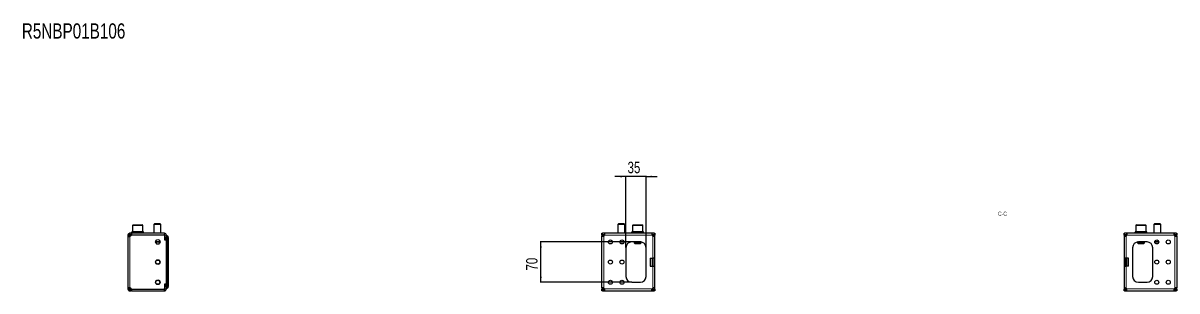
# Model space of a CAD drawing. Header units: millimetres. Extents: x -438 to 3468, y -670 to 660.
# Drawn here: x 1462 to 3468, y 195 to 660 of the extents above; entities that cross this region are included whole.
import ezdxf

# ---------------------------------------------------------------- set-up
doc = ezdxf.new("R2010")
doc.units = ezdxf.units.MM
doc.layers.add('FORMAT', color=7, linetype='Continuous')
doc.styles.add('SLDTEXTSTYLE0', font='TXT', dxfattribs={"width": 0.75})
doc.dimstyles.new('SLDDIMSTYLE0', dxfattribs={"dimtxt": 20, "dimasz": 10, "dimexe": 0, "dimexo": 0.0625, "dimgap": 5, "dimtad": 2, "dimdec": 1, "dimrnd": 1e-09, "dimzin": 12, "dimdsep": 46, "dimtxsty": 'SLDTEXTSTYLE0', "dimsah": 1, "dimcen": 0.09, "dimadec": 0, "dimazin": 3, "dimtfac": 1, "dimtofl": 0, "dimtmove": 0, "dimatfit": 3, "dimfxl": 0, "dimfrac": 2, "dimtolj": 1, "dimtzin": 12, "dimarcsym": 0})
doc.dimstyles.new('SLDDIMSTYLE1', dxfattribs={"dimtxt": 20, "dimasz": 10, "dimexe": 0, "dimexo": 0.0625, "dimgap": 5, "dimtad": 2, "dimdec": 1, "dimrnd": 1e-09, "dimzin": 12, "dimdsep": 46, "dimtxsty": 'SLDTEXTSTYLE0', "dimsah": 1, "dimcen": 0.09, "dimadec": 0, "dimazin": 3, "dimtfac": 1, "dimtmove": 0, "dimatfit": 0, "dimfxl": 0, "dimfrac": 2, "dimtolj": 1, "dimtzin": 12, "dimarcsym": 0})

# ---------------------------------------------------------------- blocks, each defined once
blk = doc.blocks.new('_D_9')
at = {"layer": 'FORMAT'}
for p, q in [((2509.9, 393.4), (2490.7, 393.4)), ((2509.9, 270), (2509.9, 394.4)), ((2544.9, 393.4), (2509.9, 393.4)), ((2544.9, 270), (2544.9, 394.4)), ((2544.9, 393.4), (2564.2, 393.4))]:
    blk.add_line(p, q, dxfattribs=at)
for points in [[(2509.9, 393.4), (2499.9, 395), (2499.9, 391.9)], [(2544.9, 393.4), (2554.9, 391.9), (2554.9, 395)]]:
    blk.add_solid(points, dxfattribs=at)
at = {"layer": 'FORMAT', "insert": (2512.7, 419.2), "char_height": 20, "attachment_point": 1, "style": 'SLDTEXTSTYLE0'}
blk.add_mtext('35', dxfattribs=at)
blk = doc.blocks.new('_D_10')
at = {"layer": 'FORMAT'}
for p, q in [((2519.9, 279.9), (2360.9, 279.9)), ((2361.9, 209.9), (2361.9, 279.9)), ((2519.9, 209.9), (2360.9, 209.9))]:
    blk.add_line(p, q, dxfattribs=at)
for points in [[(2361.9, 279.9), (2360.4, 269.9), (2363.5, 269.9)], [(2361.9, 209.9), (2363.5, 219.9), (2360.4, 219.9)]]:
    blk.add_solid(points, dxfattribs=at)
at = {"layer": 'FORMAT', "insert": (2336.2, 230.2), "char_height": 20, "attachment_point": 1, "rotation": 90, "style": 'SLDTEXTSTYLE0'}
blk.add_mtext('70', dxfattribs=at)

msp = doc.modelspace()

# ---------------------------------------------------------------- linework, layer by layer
at = {"color": 7, "linetype": 'Continuous', "lineweight": 25}
for p, q in [((1651.91, 308.45), (1651.91, 297.45)), ((1652.91, 309.45), (1668.91, 309.45)), ((1669.91, 297.45), (1669.91, 308.45)), ((1689.99, 311.45), (1688.91, 310.37)), ((1688.91, 310.37), (1688.91, 294.95)), ((1700.91, 310.37), (1688.91, 310.37)), ((1699.84, 311.45), (1689.99, 311.45)), ((1700.91, 310.37), (1699.84, 311.45)), ((1700.91, 294.95), (1700.91, 310.37)), ((2497.02, 311.45), (2495.95, 310.37)), ((2495.95, 310.37), (2495.95, 294.95)), ((2507.95, 310.37), (2495.95, 310.37)), ((2506.87, 311.45), (2497.02, 311.45)), ((2507.95, 310.37), (2506.87, 311.45)), ((2507.95, 294.95), (2507.95, 310.37)), ((2521.45, 308.45), (2521.45, 297.45)), ((2522.45, 309.45), (2530.84, 309.45)), ((2530.84, 309.45), (2538.45, 309.45)), ((2539.45, 297.45), (2539.45, 308.45)), ((3396.45, 308.45), (3396.45, 297.45)), ((3397.45, 309.45), (3405.79, 309.45)), ((3405.79, 309.45), (3413.45, 309.45)), ((3414.45, 297.45), (3414.45, 308.45)), ((3429.02, 311.45), (3427.95, 310.37)), ((3427.95, 310.37), (3427.95, 294.95)), ((3439.95, 310.37), (3427.95, 310.37)), ((3438.87, 311.45), (3429.02, 311.45)), ((3439.95, 310.37), (3438.87, 311.45)), ((3439.95, 294.95), (3439.95, 310.37)), ((1643.91, 291.45), (1643.91, 290.23)), ((1646.41, 291.45), (1643.91, 291.45)), ((1646.41, 290.23), (1643.91, 290.23)), ((1643.91, 290.23), (1643.91, 199.67)), ((1646.41, 291.45), (1646.41, 290.23)), ((1647.41, 292.45), (1647.41, 294.95)), ((1649.82, 294.95), (1647.41, 294.95)), ((1649.82, 292.45), (1647.41, 292.45)), ((1649.82, 294.95), (1649.82, 292.45)), ((1649.82, 294.95), (1650.82, 294.95)), ((1650.82, 292.45), (1649.82, 292.45)), ((1650.66, 297.45), (1650.66, 296.45)), ((1650.66, 297.45), (1650.67, 297.45)), ((1650.66, 296.45), (1650.67, 296.45)), ((1650.67, 297.45), (1650.67, 297.2)), ((1651.46, 297.45), (1650.67, 297.45)), ((1650.67, 296.45), (1650.67, 296.7)), ((1651.46, 296.45), (1650.67, 296.45)), ((1707.41, 294.95), (1650.82, 294.95)), ((1650.82, 292.45), (1707.41, 292.45)), ((1650.84, 292.35), (1705.81, 292.35)), ((1651.46, 297.45), (1651.56, 297.45)), ((1651.46, 296.45), (1651.56, 296.45)), ((1651.56, 297.45), (1651.56, 297.2)), ((1653.7, 297.45), (1651.56, 297.45)), ((1651.56, 296.45), (1651.56, 296.7)), ((1653.7, 296.45), (1651.56, 296.45)), ((1653.7, 297.45), (1653.88, 297.45)), ((1653.7, 296.45), (1653.88, 296.45)), ((1653.88, 297.45), (1653.88, 297.2)), ((1657.04, 297.45), (1653.88, 297.45)), ((1653.88, 296.45), (1653.88, 296.7)), ((1657.04, 296.45), (1653.88, 296.45)), ((1654.91, 296.45), (1654.91, 294.95)), ((1657.04, 297.45), (1657.27, 297.45)), ((1657.04, 296.45), (1657.27, 296.45)), ((1657.27, 297.45), (1657.27, 297.2)), ((1660.97, 297.45), (1657.27, 297.45)), ((1657.27, 296.45), (1657.27, 296.7)), ((1660.97, 296.45), (1657.27, 296.45)), ((1660.97, 297.45), (1661.05, 297.45)), ((1660.97, 296.45), (1661.14, 296.45)), ((1661.14, 296.45), (1661.22, 296.45)), ((1661.18, 297.45), (1661.22, 297.45)), ((1661.22, 297.45), (1661.22, 297.2)), ((1664.89, 297.45), (1661.22, 297.45)), ((1661.22, 296.45), (1661.22, 296.7)), ((1664.89, 296.45), (1661.22, 296.45)), ((1664.89, 297.45), (1665.11, 297.45)), ((1664.89, 296.45), (1665.11, 296.45)), ((1665.11, 297.45), (1665.11, 297.2)), ((1668.2, 297.45), (1665.11, 297.45)), ((1665.11, 296.45), (1665.11, 296.7)), ((1668.2, 296.45), (1665.11, 296.45)), ((1666.91, 294.95), (1666.91, 296.45)), ((1668.2, 297.45), (1668.37, 297.45)), ((1668.2, 296.45), (1668.37, 296.45)), ((1668.37, 297.45), (1668.37, 297.2)), ((1670.4, 297.45), (1668.37, 297.45)), ((1668.37, 296.45), (1668.37, 296.7)), ((1670.4, 296.45), (1668.37, 296.45)), ((1670.4, 297.45), (1670.5, 297.45)), ((1670.4, 296.45), (1670.5, 296.45)), ((1670.5, 297.45), (1670.5, 297.2)), ((1671.16, 297.45), (1670.5, 297.45)), ((1670.5, 296.45), (1670.5, 296.7)), ((1671.16, 296.45), (1670.5, 296.45)), ((1671.16, 296.45), (1671.16, 297.45)), ((1684.66, 292.45), (1684.66, 292.35)), ((1684.96, 292.45), (1684.96, 292.35)), ((1686.64, 292.45), (1686.64, 292.35)), ((1689.59, 292.45), (1689.59, 292.35)), ((1693.35, 292.45), (1693.35, 292.35)), ((1697.34, 292.45), (1697.34, 292.35)), ((1700.97, 292.45), (1700.97, 292.35)), ((1703.67, 292.45), (1703.67, 292.35)), ((1705.04, 292.45), (1705.04, 292.35)), ((1705.16, 292.35), (1705.16, 292.45)), ((1708.31, 282.85), (1708.31, 289.85)), ((1708.31, 284.43), (1708.41, 284.21)), ((1710.91, 282.85), (1708.31, 282.85)), ((1708.41, 291.45), (1708.41, 283.5)), ((1710.91, 283.5), (1708.41, 283.5)), ((1710.91, 291.45), (1710.91, 283.5)), ((1710.91, 291.2), (1711.11, 291.2)), ((1710.91, 201.47), (1710.91, 288.92)), ((1710.91, 282.85), (1710.91, 207.05)), ((1711.11, 291.2), (1712.8, 290.74)), ((1711.11, 202.1), (1711.11, 288.3)), ((1713.91, 287.85), (1713.91, 289.3)), ((1713.91, 287.85), (1713.91, 213.4)), ((2467.95, 292.45), (2467.95, 294.95)), ((2467.95, 294.95), (2469.06, 294.95)), ((2469.06, 292.45), (2467.95, 292.45)), ((2467.95, 292.45), (2467.95, 292.35)), ((2467.95, 292.35), (2470.45, 292.35)), ((2467.95, 291.74), (2467.95, 292.35)), ((2467.95, 291.74), (2467.95, 289.67)), ((2467.95, 200.22), (2467.95, 289.67)), ((2467.95, 289.67), (2469.04, 289.67)), ((2472.78, 294.95), (2469.06, 294.95)), ((2472.78, 292.45), (2469.06, 292.45)), ((2470.45, 292.35), (2470.45, 291.74)), ((2470.45, 291.74), (2470.45, 289.92)), ((2555.12, 294.95), (2472.78, 294.95)), ((2472.78, 294.95), (2472.78, 292.73)), ((2520.2, 297.45), (2520.2, 296.45)), ((2520.2, 297.45), (2520.21, 297.45)), ((2520.2, 296.45), (2520.21, 296.45)), ((2520.21, 297.45), (2520.21, 297.2)), ((2521.03, 297.45), (2520.21, 297.45)), ((2520.21, 296.45), (2520.21, 296.7)), ((2521.03, 296.45), (2520.21, 296.45)), ((2521.03, 297.45), (2521.13, 297.45)), ((2521.03, 296.45), (2521.13, 296.45)), ((2521.13, 297.45), (2521.13, 297.2)), ((2523.3, 297.45), (2521.13, 297.45)), ((2521.13, 296.45), (2521.13, 296.7)), ((2523.3, 296.45), (2521.13, 296.45)), ((2523.3, 297.45), (2523.48, 297.45)), ((2523.3, 296.45), (2523.48, 296.45)), ((2523.48, 297.45), (2523.48, 297.2)), ((2526.66, 297.45), (2523.48, 297.45)), ((2523.48, 296.45), (2523.48, 296.7)), ((2526.66, 296.45), (2523.48, 296.45)), ((2524.45, 296.45), (2524.45, 294.95)), ((2526.66, 297.45), (2526.89, 297.45)), ((2526.66, 296.45), (2526.89, 296.45)), ((2526.89, 297.45), (2526.89, 297.2)), ((2530.59, 297.45), (2526.89, 297.45)), ((2526.89, 296.45), (2526.89, 296.7)), ((2530.59, 296.45), (2526.89, 296.45)), ((2530.59, 297.45), (2530.89, 297.45)), ((2530.59, 297.45), (2530.67, 297.45)), ((2530.59, 296.45), (2530.74, 296.45)), ((2530.74, 296.45), (2530.84, 296.45)), ((2530.79, 297.45), (2530.84, 297.45)), ((2530.84, 297.45), (2530.84, 297.2)), ((2534.5, 297.45), (2530.84, 297.45)), ((2530.84, 296.45), (2530.84, 296.7)), ((2534.5, 296.45), (2530.84, 296.45)), ((2534.5, 297.45), (2534.73, 297.45)), ((2534.5, 296.45), (2534.73, 296.45)), ((2534.73, 297.45), (2534.73, 297.2)), ((2537.79, 297.45), (2534.73, 297.45)), ((2534.73, 296.45), (2534.73, 296.7)), ((2537.79, 296.45), (2534.73, 296.45)), ((2536.45, 294.95), (2536.45, 296.45)), ((2537.79, 297.45), (2537.97, 297.45)), ((2537.79, 296.45), (2537.97, 296.45)), ((2537.97, 297.45), (2537.97, 297.2)), ((2539.97, 297.45), (2537.97, 297.45)), ((2537.97, 296.45), (2537.97, 296.7)), ((2539.97, 296.45), (2537.97, 296.45)), ((2539.97, 297.45), (2540.06, 297.45)), ((2539.97, 296.45), (2540.06, 296.45)), ((2540.06, 297.45), (2540.06, 297.2)), ((2540.7, 297.45), (2540.06, 297.45)), ((2540.06, 296.45), (2540.06, 296.7)), ((2540.7, 296.45), (2540.06, 296.45)), ((2540.7, 296.45), (2540.7, 297.45)), ((2555.12, 294.95), (2555.12, 292.45)), ((2558.84, 294.95), (2555.12, 294.95)), ((2558.84, 292.45), (2555.12, 292.45)), ((2557.45, 292.35), (2559.95, 292.35)), ((2557.45, 291.74), (2557.45, 292.35)), ((2557.45, 289.9), (2557.45, 291.74)), ((2558.84, 294.95), (2559.95, 294.95)), ((2559.95, 292.45), (2558.84, 292.45)), ((2559.95, 294.95), (2559.95, 292.45)), ((2559.95, 292.35), (2559.95, 292.45)), ((2559.95, 292.35), (2559.95, 291.74)), ((2559.95, 289.67), (2559.95, 291.74)), ((2559.95, 251.95), (2559.95, 289.67)), ((3375.95, 292.45), (3375.95, 294.95)), ((3375.95, 294.95), (3377.06, 294.95)), ((3377.06, 292.45), (3375.95, 292.45)), ((3375.95, 292.45), (3375.95, 292.35)), ((3375.95, 292.35), (3378.45, 292.35)), ((3375.95, 291.74), (3375.95, 292.35)), ((3375.95, 291.74), (3375.95, 289.67)), ((3375.95, 289.67), (3377.04, 289.67)), ((3375.95, 289.67), (3375.95, 251.95)), ((3380.78, 294.95), (3377.06, 294.95)), ((3380.78, 292.45), (3377.06, 292.45)), ((3378.45, 292.35), (3378.45, 291.74)), ((3378.45, 291.74), (3378.45, 289.92)), ((3380.78, 294.95), (3380.78, 292.73)), ((3463.12, 294.95), (3380.78, 294.95)), ((3395.2, 297.45), (3395.2, 296.45)), ((3395.2, 297.45), (3395.21, 297.45)), ((3395.2, 296.45), (3395.21, 296.45)), ((3395.21, 297.45), (3395.21, 297.2)), ((3396.04, 297.45), (3395.21, 297.45)), ((3395.21, 296.45), (3395.21, 296.7)), ((3396.04, 296.45), (3395.21, 296.45)), ((3396.04, 297.45), (3396.14, 297.45)), ((3396.04, 296.45), (3396.14, 296.45)), ((3396.14, 297.45), (3396.14, 297.2)), ((3398.3, 297.45), (3396.14, 297.45)), ((3396.14, 296.45), (3396.14, 296.7)), ((3398.3, 296.45), (3396.14, 296.45)), ((3398.3, 297.45), (3398.49, 297.45)), ((3398.3, 296.45), (3398.49, 296.45)), ((3398.49, 297.45), (3398.49, 297.2)), ((3401.66, 297.45), (3398.49, 297.45)), ((3398.49, 296.45), (3398.49, 296.7)), ((3401.66, 296.45), (3398.49, 296.45)), ((3399.45, 296.45), (3399.45, 294.95)), ((3401.66, 297.45), (3401.89, 297.45)), ((3401.66, 296.45), (3401.89, 296.45)), ((3401.89, 297.45), (3401.89, 297.2)), ((3405.59, 297.45), (3401.89, 297.45)), ((3401.89, 296.45), (3401.89, 296.7)), ((3405.59, 296.45), (3401.89, 296.45)), ((3405.59, 297.45), (3405.83, 297.45)), ((3405.59, 297.45), (3405.67, 297.45)), ((3405.59, 296.45), (3405.75, 296.45)), ((3405.75, 296.45), (3405.84, 296.45)), ((3405.8, 297.45), (3405.84, 297.45)), ((3405.84, 297.45), (3405.84, 297.2)), ((3409.5, 297.45), (3405.84, 297.45)), ((3405.84, 296.45), (3405.84, 296.7)), ((3409.5, 296.45), (3405.84, 296.45)), ((3409.5, 297.45), (3409.73, 297.45)), ((3409.5, 296.45), (3409.73, 296.45)), ((3409.73, 297.45), (3409.73, 297.2)), ((3412.8, 297.45), (3409.73, 297.45)), ((3409.73, 296.45), (3409.73, 296.7)), ((3412.8, 296.45), (3409.73, 296.45)), ((3411.45, 294.95), (3411.45, 296.45)), ((3412.8, 297.45), (3412.97, 297.45)), ((3412.8, 296.45), (3412.97, 296.45)), ((3412.97, 297.45), (3412.97, 297.2)), ((3414.97, 297.45), (3412.97, 297.45)), ((3412.97, 296.45), (3412.97, 296.7)), ((3414.97, 296.45), (3412.97, 296.45)), ((3414.97, 297.45), (3415.06, 297.45)), ((3414.97, 296.45), (3415.06, 296.45)), ((3415.06, 297.45), (3415.06, 297.2)), ((3415.7, 297.45), (3415.06, 297.45)), ((3415.06, 296.45), (3415.06, 296.7)), ((3415.7, 296.45), (3415.06, 296.45)), ((3415.7, 296.45), (3415.7, 297.45)), ((3463.12, 292.45), (3463.12, 294.95)), ((3466.84, 294.95), (3463.12, 294.95)), ((3466.84, 292.45), (3463.12, 292.45)), ((3465.45, 292.35), (3467.95, 292.35)), ((3465.45, 291.74), (3465.45, 292.35)), ((3465.45, 289.9), (3465.45, 291.74)), ((3466.84, 294.95), (3467.95, 294.95)), ((3467.95, 292.45), (3466.84, 292.45)), ((3467.95, 294.95), (3467.95, 292.45)), ((3467.95, 292.35), (3467.95, 292.45)), ((3467.95, 292.35), (3467.95, 291.74)), ((3467.95, 289.67), (3467.95, 291.74)), ((3467.95, 289.67), (3467.95, 200.22)), ((1699.88, 279.45), (1691.95, 279.45)), ((2506.41, 279.45), (2499.48, 279.45)), ((2509.95, 269.95), (2509.95, 219.95)), ((2534.95, 279.95), (2519.95, 279.95)), ((2521.62, 279.85), (2521.6, 279.85)), ((2521.62, 279.85), (2521.62, 279.85)), ((2521.72, 279.85), (2521.62, 279.85)), ((2521.72, 279.95), (2521.72, 279.85)), ((2524.97, 279.85), (2521.72, 279.85)), ((2524.45, 279.85), (2524.45, 278.52)), ((2524.45, 278.52), (2525.52, 277.45)), ((2524.45, 278.52), (2530.74, 278.52)), ((2524.97, 279.85), (2526.87, 279.85)), ((2525.52, 277.45), (2530.69, 277.45)), ((2527.43, 279.85), (2526.87, 279.85)), ((2533.47, 279.85), (2527.43, 279.85)), ((2530.69, 277.45), (2535.37, 277.45)), ((2530.74, 278.52), (2536.45, 278.52)), ((2534.02, 279.85), (2533.47, 279.85)), ((2534.02, 279.85), (2535.92, 279.85)), ((2535.37, 277.45), (2536.45, 278.52)), ((2536.36, 279.85), (2535.92, 279.85)), ((2536.45, 278.52), (2536.45, 279.83)), ((2544.95, 219.95), (2544.95, 269.95)), ((3390.95, 269.95), (3390.95, 219.95)), ((3399.45, 279.83), (3399.45, 278.52)), ((3399.45, 278.52), (3400.52, 277.45)), ((3399.45, 278.52), (3405.7, 278.52)), ((3399.97, 279.85), (3399.54, 279.85)), ((3399.97, 279.85), (3401.87, 279.85)), ((3400.52, 277.45), (3405.66, 277.45)), ((3415.95, 279.95), (3400.95, 279.95)), ((3402.43, 279.85), (3401.87, 279.85)), ((3408.47, 279.85), (3402.43, 279.85)), ((3405.66, 277.45), (3410.37, 277.45)), ((3405.7, 278.52), (3411.45, 278.52)), ((3409.02, 279.85), (3408.47, 279.85)), ((3409.02, 279.85), (3410.92, 279.85)), ((3410.37, 277.45), (3411.45, 278.52)), ((3414.18, 279.85), (3410.92, 279.85)), ((3411.45, 278.52), (3411.45, 279.85)), ((3414.18, 279.85), (3414.18, 279.95)), ((3414.28, 279.85), (3414.18, 279.85)), ((3414.3, 279.85), (3414.28, 279.85)), ((3414.28, 279.85), (3414.28, 279.85)), ((3425.95, 219.95), (3425.95, 269.95)), ((3436.41, 279.45), (3429.48, 279.45)), ((2551.95, 251.95), (2556.45, 251.95)), ((2551.95, 251.95), (2551.95, 237.95)), ((2559.95, 251.95), (2556.45, 251.95)), ((2557.45, 237.95), (2557.45, 251.95)), ((2559.95, 237.95), (2559.95, 251.95)), ((3379.45, 251.95), (3375.95, 251.95)), ((3375.95, 251.95), (3375.95, 237.95)), ((3378.45, 251.95), (3378.45, 237.95)), ((3383.95, 251.95), (3379.45, 251.95)), ((3383.95, 237.95), (3383.95, 251.95)), ((2551.95, 237.95), (2556.45, 237.95)), ((2556.45, 237.95), (2559.95, 237.95)), ((2559.95, 200.22), (2559.95, 237.95)), ((3375.95, 237.95), (3379.45, 237.95)), ((3375.95, 237.95), (3375.95, 200.22)), ((3383.95, 237.95), (3379.45, 237.95)), ((1708.31, 207.05), (1710.91, 207.05)), ((1708.31, 200.05), (1708.31, 207.05)), ((1708.31, 205.97), (1708.41, 206.18)), ((1708.41, 206.4), (1708.41, 198.45)), ((1710.91, 206.4), (1708.41, 206.4)), ((1710.91, 206.4), (1710.91, 198.45)), ((1713.91, 213.4), (1713.91, 205.2)), ((1714.11, 211.45), (1713.91, 211.45)), ((1714.11, 211.42), (1713.91, 211.42)), ((1714.11, 211.4), (1713.91, 211.4)), ((1714.11, 207.2), (1713.91, 207.2)), ((1714.11, 207.14), (1713.91, 207.14)), ((1713.91, 205.2), (1713.91, 202.55)), ((1713.91, 201.1), (1713.91, 202.55)), ((1714.11, 210.96), (1714.11, 207.64)), ((2519.95, 209.95), (2534.95, 209.95)), ((3400.95, 209.95), (3415.95, 209.95)), ((1643.91, 199.67), (1646.41, 199.67)), ((1643.91, 199.67), (1643.91, 198.45)), ((1643.91, 198.45), (1646.41, 198.45)), ((1646.41, 199.67), (1646.41, 198.45)), ((1647.41, 194.95), (1647.41, 197.45)), ((1647.41, 197.45), (1649.82, 197.45)), ((1647.41, 194.95), (1649.82, 194.95)), ((1649.82, 197.45), (1649.82, 194.95)), ((1649.82, 197.45), (1650.82, 197.45)), ((1650.82, 194.95), (1649.82, 194.95)), ((1707.41, 197.45), (1650.82, 197.45)), ((1650.82, 194.95), (1707.41, 194.95)), ((1705.81, 197.55), (1650.84, 197.55)), ((1711.11, 199.2), (1710.91, 199.2)), ((1712.8, 199.65), (1711.11, 199.2)), ((2467.95, 200.22), (2467.95, 198.16)), ((2467.95, 197.55), (2467.95, 198.16)), ((2470.45, 197.55), (2467.95, 197.55)), ((2467.95, 197.55), (2467.95, 197.45)), ((2467.95, 194.95), (2467.95, 197.45)), ((2467.95, 197.45), (2469.06, 197.45)), ((2469.06, 194.95), (2467.95, 194.95)), ((2469.06, 197.45), (2472.78, 197.45)), ((2469.06, 194.95), (2472.78, 194.95)), ((2470.45, 200), (2470.45, 198.16)), ((2470.45, 198.16), (2470.45, 197.55)), ((2472.78, 197.45), (2472.78, 194.95)), ((2472.78, 194.95), (2555.12, 194.95)), ((2555.12, 197.45), (2558.84, 197.45)), ((2555.12, 194.95), (2555.12, 197.16)), ((2555.12, 194.95), (2558.84, 194.95)), ((2557.45, 198.16), (2557.45, 199.98)), ((2557.45, 197.55), (2557.45, 198.16)), ((2559.95, 197.55), (2557.45, 197.55)), ((2558.84, 197.45), (2559.95, 197.45)), ((2559.95, 194.95), (2558.84, 194.95)), ((2559.95, 200.22), (2558.85, 200.22)), ((2559.95, 198.16), (2559.95, 200.22)), ((2559.95, 198.16), (2559.95, 197.55)), ((2559.95, 197.45), (2559.95, 197.55)), ((2559.95, 197.45), (2559.95, 194.95)), ((3375.95, 200.22), (3375.95, 198.16)), ((3375.95, 197.55), (3375.95, 198.16)), ((3378.45, 197.55), (3375.95, 197.55)), ((3375.95, 197.55), (3375.95, 197.45)), ((3375.95, 194.95), (3375.95, 197.45)), ((3375.95, 197.45), (3377.06, 197.45)), ((3377.06, 194.95), (3375.95, 194.95)), ((3377.06, 197.45), (3380.78, 197.45)), ((3377.06, 194.95), (3380.78, 194.95)), ((3378.45, 200), (3378.45, 198.16)), ((3378.45, 198.16), (3378.45, 197.55)), ((3380.78, 194.95), (3380.78, 197.45)), ((3380.78, 194.95), (3463.12, 194.95)), ((3463.12, 197.45), (3466.84, 197.45)), ((3463.12, 194.95), (3463.12, 197.16)), ((3463.12, 194.95), (3466.84, 194.95)), ((3465.45, 198.16), (3465.45, 199.98)), ((3465.45, 197.55), (3465.45, 198.16)), ((3467.95, 197.55), (3465.45, 197.55)), ((3466.84, 197.45), (3467.95, 197.45)), ((3467.95, 194.95), (3466.84, 194.95)), ((3467.95, 200.22), (3466.85, 200.22)), ((3467.95, 198.16), (3467.95, 200.22)), ((3467.95, 198.16), (3467.95, 197.55)), ((3467.95, 197.45), (3467.95, 197.55)), ((3467.95, 197.45), (3467.95, 194.95))]:
    msp.add_line(p, q, dxfattribs=at)
at = {"color": 8, "linetype": 'Continuous', "lineweight": 18}
for p, q in [((1669.91, 308.45), (1651.91, 308.45)), ((2530.89, 308.45), (2521.45, 308.45)), ((2539.45, 308.45), (2530.89, 308.45)), ((3405.83, 308.45), (3396.45, 308.45)), ((3414.45, 308.45), (3405.83, 308.45)), ((1647.41, 289.67), (1647.41, 200.22)), ((1650.82, 294.95), (1650.82, 292.45)), ((1707.41, 292.45), (1707.41, 294.95)), ((1708.41, 291.45), (1710.91, 291.45)), ((1710.72, 282.85), (1710.72, 283.5)), ((1712.8, 287.85), (1711.11, 288.3)), ((1712.8, 202.55), (1712.8, 287.85)), ((1713.91, 287.85), (1712.8, 287.85)), ((2470.45, 291.74), (2467.95, 291.74)), ((2469.06, 294.95), (2469.06, 292.45)), ((2470.45, 291.45), (2472.53, 291.45)), ((2471.45, 199.67), (2471.45, 290.23)), ((2555.36, 291.45), (2472.53, 291.45)), ((2555.36, 291.45), (2557.45, 291.45)), ((2556.45, 251.95), (2556.45, 290.23)), ((2559.95, 291.74), (2557.45, 291.74)), ((2558.84, 292.45), (2558.84, 294.95)), ((3378.45, 291.74), (3375.95, 291.74)), ((3377.06, 294.95), (3377.06, 292.45)), ((3378.45, 291.45), (3380.53, 291.45)), ((3379.45, 290.23), (3379.45, 251.95)), ((3380.53, 291.45), (3463.36, 291.45)), ((3463.36, 291.45), (3465.45, 291.45)), ((3464.45, 290.23), (3464.45, 199.67)), ((3467.95, 291.74), (3465.45, 291.74)), ((3466.84, 292.45), (3466.84, 294.95)), ((1691.95, 280.45), (1699.88, 280.45)), ((2499.48, 280.45), (2506.41, 280.45)), ((2526.87, 279.95), (2526.87, 279.85)), ((2527.43, 279.95), (2527.43, 279.85)), ((2533.47, 279.95), (2533.47, 279.85)), ((2534.02, 279.95), (2534.02, 279.85)), ((3401.87, 279.95), (3401.87, 279.85)), ((3402.43, 279.95), (3402.43, 279.85)), ((3408.47, 279.95), (3408.47, 279.85)), ((3409.02, 279.95), (3409.02, 279.85)), ((3429.48, 280.45), (3436.41, 280.45)), ((2555.25, 237.95), (2555.25, 251.95)), ((2555.45, 251.95), (2555.45, 237.95)), ((2555.56, 237.95), (2555.56, 251.95)), ((2555.76, 251.95), (2555.76, 237.95)), ((2556.64, 237.95), (2556.64, 251.95)), ((2556.84, 251.95), (2556.84, 237.95)), ((2556.94, 237.95), (2556.94, 251.95)), ((2557.14, 251.95), (2557.14, 237.95)), ((3378.75, 237.95), (3378.75, 251.95)), ((3378.95, 251.95), (3378.95, 237.95)), ((3379.06, 237.95), (3379.06, 251.95)), ((3379.26, 251.95), (3379.26, 237.95)), ((3380.14, 237.95), (3380.14, 251.95)), ((3380.34, 251.95), (3380.34, 237.95)), ((3380.44, 237.95), (3380.44, 251.95)), ((3380.64, 251.95), (3380.64, 237.95)), ((2556.45, 199.67), (2556.45, 237.95)), ((3379.45, 237.95), (3379.45, 199.67)), ((1710.72, 206.4), (1710.72, 207.05)), ((1711.11, 202.1), (1712.8, 202.55)), ((1712.8, 202.55), (1713.91, 202.55)), ((1714.11, 210.96), (1713.91, 210.96)), ((1714.11, 207.64), (1713.91, 207.64)), ((1650.82, 197.45), (1650.82, 194.95)), ((1707.41, 197.45), (1707.41, 194.95)), ((1708.41, 198.45), (1710.91, 198.45)), ((2467.95, 198.16), (2470.45, 198.16)), ((2469.06, 197.45), (2469.06, 194.95)), ((2472.53, 198.45), (2470.45, 198.45)), ((2555.36, 198.45), (2472.53, 198.45)), ((2557.45, 198.45), (2555.36, 198.45)), ((2557.45, 198.16), (2559.95, 198.16)), ((2558.84, 194.95), (2558.84, 197.45)), ((3375.95, 198.16), (3378.45, 198.16)), ((3377.06, 197.45), (3377.06, 194.95)), ((3380.53, 198.45), (3378.45, 198.45)), ((3380.53, 198.45), (3463.36, 198.45)), ((3465.45, 198.45), (3463.36, 198.45)), ((3465.45, 198.16), (3467.95, 198.16)), ((3466.84, 194.95), (3466.84, 197.45))]:
    msp.add_line(p, q, dxfattribs=at)
at = {"color": 7, "linetype": 'Continuous', "lineweight": 25}
for centre, radius in [((1695.91, 279.95), 4), ((2482.95, 279.95), 3.5), ((2502.95, 279.95), 3.5), ((3432.95, 279.95), 3.5), ((3452.95, 279.95), 3.5), ((1695.91, 244.95), 4), ((1695.91, 244.95), 3.5), ((2482.95, 244.95), 3.5), ((2502.95, 244.95), 3.5), ((3432.95, 244.95), 3.5), ((3452.95, 244.95), 3.5), ((1695.91, 209.95), 4), ((1695.91, 209.95), 3.5), ((2482.95, 209.95), 3.5), ((2502.95, 209.95), 3.5), ((3432.95, 209.95), 3.5), ((3452.95, 209.95), 3.5)]:
    msp.add_circle(centre, radius, dxfattribs=at)
for centre, radius, start, end in [((1652.91, 308.45), 1, 90, 180), ((1668.91, 308.45), 1, 0, 90), ((2522.45, 308.45), 1, 90, 180), ((2538.45, 308.45), 1, 0, 90), ((3397.45, 308.45), 1, 90, 180), ((3413.45, 308.45), 1, 0, 90), ((1646.69, 293.1), 3.5, 281.89481, 337.11462), ((1650.84, 291.35), 1, 90, 157.11462), ((1653.56, 292.1), 0.35, 45.58469, 90), ((1668.26, 292.1), 0.35, 90, 134.41531), ((1705.81, 289.85), 2.5, 360, 90), ((1707.41, 291.45), 3.5, 0, 90), ((1707.41, 291.45), 1, 0, 90), ((1712.41, 289.3), 1.5, 0, 75), ((2469.45, 293.1), 3.5, 304.8499, 331.87293), ((2558.45, 293.1), 3.5, 208.12707, 235.1501), ((3377.45, 293.1), 3.5, 304.8499, 331.87293), ((3466.45, 293.1), 3.5, 208.12707, 235.1501), ((1695.91, 279.95), 3.5, 188.21321, 351.78679), ((2519.95, 269.95), 10, 90, 180), ((2534.95, 269.95), 10, 0, 90), ((3400.95, 269.95), 10, 90, 180), ((3415.95, 269.95), 10, 0, 90), ((1712.41, 201.1), 1.5, 285, 0), ((2519.95, 219.95), 10, 180, 270), ((2534.95, 219.95), 10, 270, 0), ((3400.95, 219.95), 10, 180, 270), ((3415.95, 219.95), 10, 270, 0), ((1646.69, 196.8), 3.5, 22.88538, 78.10519), ((1650.84, 198.55), 1, 202.88538, 270), ((1653.56, 197.8), 0.35, 270, 314.41531), ((1668.26, 197.8), 0.35, 225.58469, 270), ((1705.81, 200.05), 2.5, 270, 0), ((1707.41, 198.45), 1, 270, 360), ((1707.41, 198.45), 3.5, 270, 360), ((2469.45, 196.8), 3.5, 28.12707, 55.1501), ((2558.45, 196.8), 3.5, 124.8499, 151.87293), ((3377.45, 196.8), 3.5, 28.12707, 55.1501), ((3466.45, 196.8), 3.5, 124.8499, 151.87293)]:
    msp.add_arc(centre, radius, start, end, dxfattribs=at)
for centre, major_axis, start_param, end_param in [((1699.52, 291.2), (11.57, -3.1), 0.0670375, 0.2530722), ((1699.52, 199.2), (11.57, 3.1), 6.0301131, 6.2161478)]:
    msp.add_ellipse(centre, major_axis=major_axis, ratio=0.2505628, start_param=start_param, end_param=end_param, dxfattribs=at)
at = {"color": 8, "linetype": 'Continuous', "lineweight": 18}
for centre, major_axis, start_param, end_param in [((1712.41, 287.74), (0.38, 3), 4.762686, 6.2664448), ((1712.41, 202.65), (-0.38, 3), 3.1583332, 4.662092)]:
    msp.add_ellipse(centre, major_axis=major_axis, ratio=0.1230384, start_param=start_param, end_param=end_param, dxfattribs=at)
at = {"color": 7, "linetype": 'Continuous', "lineweight": 25}
for points, knots in [([(1647.41, 294.95), (1647.12, 294.93), (1646.57, 294.89), (1645.67, 294.53), (1644.78, 293.86), (1644.06, 292.76), (1643.96, 291.89), (1643.91, 291.45)], [0, 0, 0, 0, 0.16069, 0.3013121, 0.5219513, 0.7535732, 1, 1, 1, 1]), ([(1643.91, 290.23), (1643.97, 290.1), (1644.05, 289.88), (1644.62, 289.69), (1645.22, 289.62), (1645.86, 289.6), (1646.6, 289.61), (1647.14, 289.65), (1647.41, 289.67)], [0, 0, 0, 0, 0.2541487, 0.4482127, 0.5749082, 0.7088724, 0.8504677, 1, 1, 1, 1]), ([(1647.41, 292.45), (1647.33, 292.44), (1647.18, 292.43), (1646.97, 292.35), (1646.8, 292.25), (1646.67, 292.12), (1646.56, 291.98), (1646.44, 291.75), (1646.43, 291.57), (1646.41, 291.45)], [0, 0, 0, 0, 0.1567865, 0.2908092, 0.4035006, 0.4972984, 0.6071328, 0.7261813, 1, 1, 1, 1]), ([(1646.41, 290.23), (1646.43, 290.1), (1646.45, 289.9), (1646.6, 289.69), (1646.73, 289.65), (1646.78, 289.63)], [0, 0, 0, 0, 0.4882324, 0.8197059, 1, 1, 1, 1]), ([(1650.67, 297.2), (1650.67, 297.24), (1650.67, 297.3), (1650.67, 297.38), (1650.66, 297.43), (1650.66, 297.45)], [0, 0, 0, 0, 0.4999808, 0.7499881, 1, 1, 1, 1]), ([(1650.66, 296.45), (1650.66, 296.47), (1650.67, 296.51), (1650.67, 296.59), (1650.67, 296.66), (1650.67, 296.7)], [0, 0, 0, 0, 0.25014008, 0.50028016, 1, 1, 1, 1]), ([(1651.56, 297.2), (1651.55, 297.24), (1651.52, 297.3), (1651.49, 297.38), (1651.47, 297.43), (1651.46, 297.45)], [0, 0, 0, 0, 0.4999808, 0.7499881, 1, 1, 1, 1]), ([(1651.46, 296.45), (1651.47, 296.47), (1651.49, 296.51), (1651.52, 296.59), (1651.55, 296.66), (1651.56, 296.7)], [0, 0, 0, 0, 0.2501401, 0.5002802, 1, 1, 1, 1]), ([(1653.88, 297.2), (1653.85, 297.24), (1653.81, 297.3), (1653.75, 297.38), (1653.72, 297.43), (1653.7, 297.45)], [0, 0, 0, 0, 0.4999808, 0.7499881, 1, 1, 1, 1]), ([(1653.7, 296.45), (1653.72, 296.47), (1653.75, 296.51), (1653.81, 296.59), (1653.85, 296.66), (1653.88, 296.7)], [0, 0, 0, 0, 0.2501401, 0.5002802, 1, 1, 1, 1]), ([(1657.27, 297.2), (1657.23, 297.24), (1657.18, 297.3), (1657.1, 297.38), (1657.06, 297.43), (1657.04, 297.45)], [0, 0, 0, 0, 0.49998083, 0.7499881, 1, 1, 1, 1]), ([(1657.04, 296.45), (1657.06, 296.47), (1657.1, 296.51), (1657.18, 296.59), (1657.23, 296.66), (1657.27, 296.7)], [0, 0, 0, 0, 0.2501401, 0.5002802, 1, 1, 1, 1]), ([(1661.22, 297.2), (1661.17, 297.24), (1661.11, 297.3), (1661.03, 297.38), (1660.99, 297.43), (1660.97, 297.45)], [0, 0, 0, 0, 0.4999808, 0.7499881, 1, 1, 1, 1]), ([(1660.97, 296.45), (1660.99, 296.47), (1661.03, 296.51), (1661.11, 296.59), (1661.17, 296.66), (1661.22, 296.7)], [0, 0, 0, 0, 0.2501401, 0.5002802, 1, 1, 1, 1]), ([(1661.22, 297.2), (1661.2, 297.27), (1661.18, 297.4), (1661.15, 297.43), (1661.14, 297.45)], [0, 0, 0, 0, 0.56179418, 1, 1, 1, 1]), ([(1661.22, 296.7), (1661.2, 296.62), (1661.18, 296.49), (1661.15, 296.46), (1661.14, 296.45)], [0, 0, 0, 0, 0.5617942, 1, 1, 1, 1]), ([(1665.11, 297.2), (1665.08, 297.24), (1665.02, 297.3), (1664.94, 297.38), (1664.9, 297.43), (1664.89, 297.45)], [0, 0, 0, 0, 0.4999808, 0.7499881, 1, 1, 1, 1]), ([(1664.89, 296.45), (1664.9, 296.47), (1664.94, 296.51), (1665.02, 296.59), (1665.08, 296.66), (1665.11, 296.7)], [0, 0, 0, 0, 0.2501401, 0.5002802, 1, 1, 1, 1]), ([(1668.37, 297.2), (1668.34, 297.24), (1668.3, 297.3), (1668.24, 297.38), (1668.21, 297.43), (1668.2, 297.45)], [0, 0, 0, 0, 0.4999808, 0.7499881, 1, 1, 1, 1]), ([(1668.2, 296.45), (1668.21, 296.47), (1668.24, 296.51), (1668.3, 296.59), (1668.34, 296.66), (1668.37, 296.7)], [0, 0, 0, 0, 0.2501401, 0.5002802, 1, 1, 1, 1]), ([(1670.5, 297.2), (1670.48, 297.24), (1670.46, 297.3), (1670.43, 297.38), (1670.41, 297.43), (1670.4, 297.45)], [0, 0, 0, 0, 0.4999808, 0.7499881, 1, 1, 1, 1]), ([(1670.4, 296.45), (1670.41, 296.47), (1670.43, 296.51), (1670.46, 296.59), (1670.48, 296.66), (1670.5, 296.7)], [0, 0, 0, 0, 0.2501401, 0.5002802, 1, 1, 1, 1]), ([(1684.92, 292.35), (1684.92, 292.36), (1684.91, 292.39), (1684.9, 292.43), (1684.9, 292.45)], [0, 0, 0, 0, 0.374848, 1, 1, 1, 1]), ([(1686.56, 292.35), (1686.55, 292.36), (1686.53, 292.39), (1686.51, 292.43), (1686.5, 292.45)], [0, 0, 0, 0, 0.374848, 1, 1, 1, 1]), ([(1689.46, 292.35), (1689.45, 292.36), (1689.42, 292.39), (1689.4, 292.43), (1689.38, 292.45)], [0, 0, 0, 0, 0.374848, 1, 1, 1, 1]), ([(1693.2, 292.35), (1693.19, 292.36), (1693.15, 292.39), (1693.12, 292.43), (1693.1, 292.45)], [0, 0, 0, 0, 0.374848, 1, 1, 1, 1]), ([(1697.2, 292.35), (1697.19, 292.36), (1697.15, 292.39), (1697.12, 292.43), (1697.1, 292.45)], [0, 0, 0, 0, 0.374848, 1, 1, 1, 1]), ([(1700.85, 292.35), (1700.84, 292.36), (1700.81, 292.39), (1700.78, 292.43), (1700.77, 292.45)], [0, 0, 0, 0, 0.374848, 1, 1, 1, 1]), ([(1703.59, 292.35), (1703.59, 292.36), (1703.57, 292.39), (1703.55, 292.43), (1703.54, 292.45)], [0, 0, 0, 0, 0.37484796, 1, 1, 1, 1]), ([(1705.02, 292.35), (1705.02, 292.36), (1705.01, 292.39), (1705.01, 292.43), (1705, 292.45)], [0, 0, 0, 0, 0.374848, 1, 1, 1, 1]), ([(2467.95, 289.67), (2467.97, 289.66), (2468.02, 289.63), (2468.42, 289.61), (2469.13, 289.65), (2470.23, 289.87), (2471.03, 290.1), (2471.45, 290.23)], [0, 0, 0, 0, 0.1708405, 0.3192172, 0.5481031, 0.7678223, 1, 1, 1, 1]), ([(2472.53, 291.45), (2472.59, 291.71), (2472.69, 292.2), (2472.83, 293.02), (2472.94, 293.73), (2472.95, 294.29), (2472.93, 294.65), (2472.88, 294.9), (2472.81, 294.93), (2472.78, 294.95)], [0, 0, 0, 0, 0.1440667, 0.2712756, 0.4749075, 0.5979974, 0.7263376, 0.8602454, 1, 1, 1, 1]), ([(2520.21, 297.2), (2520.2, 297.24), (2520.2, 297.3), (2520.2, 297.38), (2520.2, 297.43), (2520.2, 297.45)], [0, 0, 0, 0, 0.49998083, 0.7499881, 1, 1, 1, 1]), ([(2520.2, 296.45), (2520.2, 296.47), (2520.2, 296.51), (2520.2, 296.59), (2520.2, 296.66), (2520.21, 296.7)], [0, 0, 0, 0, 0.25014008, 0.50028016, 1, 1, 1, 1]), ([(2521.13, 297.2), (2521.12, 297.24), (2521.09, 297.3), (2521.06, 297.38), (2521.04, 297.43), (2521.03, 297.45)], [0, 0, 0, 0, 0.4999808, 0.7499881, 1, 1, 1, 1]), ([(2521.03, 296.45), (2521.04, 296.47), (2521.06, 296.51), (2521.09, 296.59), (2521.12, 296.66), (2521.13, 296.7)], [0, 0, 0, 0, 0.2501401, 0.5002802, 1, 1, 1, 1]), ([(2523.48, 297.2), (2523.45, 297.24), (2523.41, 297.3), (2523.35, 297.38), (2523.32, 297.43), (2523.3, 297.45)], [0, 0, 0, 0, 0.4999808, 0.7499881, 1, 1, 1, 1]), ([(2523.3, 296.45), (2523.32, 296.47), (2523.35, 296.51), (2523.41, 296.59), (2523.45, 296.66), (2523.48, 296.7)], [0, 0, 0, 0, 0.25014008, 0.50028016, 1, 1, 1, 1]), ([(2526.89, 297.2), (2526.85, 297.24), (2526.79, 297.3), (2526.71, 297.38), (2526.68, 297.43), (2526.66, 297.45)], [0, 0, 0, 0, 0.4999808, 0.7499881, 1, 1, 1, 1]), ([(2526.66, 296.45), (2526.68, 296.47), (2526.71, 296.51), (2526.79, 296.59), (2526.85, 296.66), (2526.89, 296.7)], [0, 0, 0, 0, 0.2501401, 0.5002802, 1, 1, 1, 1]), ([(2530.84, 297.2), (2530.8, 297.24), (2530.73, 297.3), (2530.65, 297.38), (2530.61, 297.43), (2530.59, 297.45)], [0, 0, 0, 0, 0.4999808, 0.7499881, 1, 1, 1, 1]), ([(2530.59, 296.45), (2530.61, 296.47), (2530.65, 296.51), (2530.73, 296.59), (2530.8, 296.66), (2530.84, 296.7)], [0, 0, 0, 0, 0.2501401, 0.5002802, 1, 1, 1, 1]), ([(2530.84, 297.2), (2530.82, 297.27), (2530.79, 297.4), (2530.76, 297.43), (2530.74, 297.45)], [0, 0, 0, 0, 0.5617942, 1, 1, 1, 1]), ([(2530.84, 296.7), (2530.82, 296.62), (2530.79, 296.49), (2530.76, 296.46), (2530.74, 296.45)], [0, 0, 0, 0, 0.5617942, 1, 1, 1, 1]), ([(2534.73, 297.2), (2534.69, 297.24), (2534.63, 297.3), (2534.56, 297.38), (2534.52, 297.43), (2534.5, 297.45)], [0, 0, 0, 0, 0.4999808, 0.7499881, 1, 1, 1, 1]), ([(2534.5, 296.45), (2534.52, 296.47), (2534.56, 296.51), (2534.63, 296.59), (2534.69, 296.66), (2534.73, 296.7)], [0, 0, 0, 0, 0.2501401, 0.5002802, 1, 1, 1, 1]), ([(2537.97, 297.2), (2537.94, 297.24), (2537.9, 297.3), (2537.84, 297.38), (2537.81, 297.43), (2537.79, 297.45)], [0, 0, 0, 0, 0.4999808, 0.7499881, 1, 1, 1, 1]), ([(2537.79, 296.45), (2537.81, 296.47), (2537.84, 296.51), (2537.9, 296.59), (2537.94, 296.66), (2537.97, 296.7)], [0, 0, 0, 0, 0.25014008, 0.50028016, 1, 1, 1, 1]), ([(2540.06, 297.2), (2540.05, 297.24), (2540.02, 297.3), (2539.99, 297.38), (2539.98, 297.43), (2539.97, 297.45)], [0, 0, 0, 0, 0.4999808, 0.7499881, 1, 1, 1, 1]), ([(2539.97, 296.45), (2539.98, 296.47), (2539.99, 296.51), (2540.02, 296.59), (2540.05, 296.66), (2540.06, 296.7)], [0, 0, 0, 0, 0.2501401, 0.5002802, 1, 1, 1, 1]), ([(2555.12, 294.95), (2555.09, 294.93), (2555.03, 294.89), (2554.96, 294.53), (2554.94, 293.86), (2555.08, 292.76), (2555.26, 291.89), (2555.36, 291.45)], [0, 0, 0, 0, 0.16069, 0.3013121, 0.5219513, 0.7535732, 1, 1, 1, 1]), ([(2556.45, 290.23), (2556.9, 290.1), (2557.71, 289.88), (2558.62, 289.69), (2559.21, 289.62), (2559.61, 289.6), (2559.89, 289.61), (2559.93, 289.65), (2559.95, 289.67)], [0, 0, 0, 0, 0.2541487, 0.4482127, 0.5749082, 0.7088724, 0.8504677, 1, 1, 1, 1]), ([(3375.95, 289.67), (3375.97, 289.66), (3376.02, 289.63), (3376.42, 289.61), (3377.13, 289.65), (3378.23, 289.87), (3379.03, 290.1), (3379.45, 290.23)], [0, 0, 0, 0, 0.1708405, 0.3192172, 0.5481031, 0.7678223, 1, 1, 1, 1]), ([(3380.53, 291.45), (3380.59, 291.71), (3380.69, 292.2), (3380.83, 293.02), (3380.94, 293.73), (3380.95, 294.29), (3380.93, 294.65), (3380.88, 294.9), (3380.81, 294.93), (3380.78, 294.95)], [0, 0, 0, 0, 0.1440667, 0.2712756, 0.4749075, 0.5979974, 0.7263376, 0.8602454, 1, 1, 1, 1]), ([(3395.21, 297.2), (3395.2, 297.24), (3395.2, 297.3), (3395.2, 297.38), (3395.2, 297.43), (3395.2, 297.45)], [0, 0, 0, 0, 0.4999808, 0.7499881, 1, 1, 1, 1]), ([(3395.2, 296.45), (3395.2, 296.47), (3395.2, 296.51), (3395.2, 296.59), (3395.2, 296.66), (3395.21, 296.7)], [0, 0, 0, 0, 0.2501401, 0.5002802, 1, 1, 1, 1]), ([(3396.14, 297.2), (3396.12, 297.24), (3396.09, 297.3), (3396.06, 297.38), (3396.04, 297.43), (3396.04, 297.45)], [0, 0, 0, 0, 0.4999808, 0.7499881, 1, 1, 1, 1]), ([(3396.04, 296.45), (3396.04, 296.47), (3396.06, 296.51), (3396.09, 296.59), (3396.12, 296.66), (3396.14, 296.7)], [0, 0, 0, 0, 0.2501401, 0.5002802, 1, 1, 1, 1]), ([(3398.49, 297.2), (3398.45, 297.24), (3398.41, 297.3), (3398.35, 297.38), (3398.32, 297.43), (3398.3, 297.45)], [0, 0, 0, 0, 0.4999808, 0.7499881, 1, 1, 1, 1]), ([(3398.3, 296.45), (3398.32, 296.47), (3398.35, 296.51), (3398.41, 296.59), (3398.45, 296.66), (3398.49, 296.7)], [0, 0, 0, 0, 0.2501401, 0.5002802, 1, 1, 1, 1]), ([(3401.89, 297.2), (3401.85, 297.24), (3401.8, 297.3), (3401.72, 297.38), (3401.68, 297.43), (3401.66, 297.45)], [0, 0, 0, 0, 0.49998083, 0.7499881, 1, 1, 1, 1]), ([(3401.66, 296.45), (3401.68, 296.47), (3401.72, 296.51), (3401.8, 296.59), (3401.85, 296.66), (3401.89, 296.7)], [0, 0, 0, 0, 0.2501401, 0.5002802, 1, 1, 1, 1]), ([(3405.84, 297.2), (3405.8, 297.24), (3405.74, 297.3), (3405.66, 297.38), (3405.61, 297.43), (3405.59, 297.45)], [0, 0, 0, 0, 0.4999808, 0.7499881, 1, 1, 1, 1]), ([(3405.59, 296.45), (3405.61, 296.47), (3405.66, 296.51), (3405.74, 296.59), (3405.8, 296.66), (3405.84, 296.7)], [0, 0, 0, 0, 0.2501401, 0.5002802, 1, 1, 1, 1]), ([(3405.84, 297.2), (3405.83, 297.27), (3405.79, 297.4), (3405.76, 297.43), (3405.75, 297.45)], [0, 0, 0, 0, 0.5617942, 1, 1, 1, 1]), ([(3405.84, 296.7), (3405.83, 296.62), (3405.79, 296.49), (3405.76, 296.46), (3405.75, 296.45)], [0, 0, 0, 0, 0.5617942, 1, 1, 1, 1]), ([(3409.73, 297.2), (3409.7, 297.24), (3409.64, 297.3), (3409.56, 297.38), (3409.52, 297.43), (3409.5, 297.45)], [0, 0, 0, 0, 0.4999808, 0.7499881, 1, 1, 1, 1]), ([(3409.5, 296.45), (3409.52, 296.47), (3409.56, 296.51), (3409.64, 296.59), (3409.7, 296.66), (3409.73, 296.7)], [0, 0, 0, 0, 0.2501401, 0.5002802, 1, 1, 1, 1]), ([(3412.97, 297.2), (3412.94, 297.24), (3412.9, 297.3), (3412.84, 297.38), (3412.81, 297.43), (3412.8, 297.45)], [0, 0, 0, 0, 0.49998083, 0.7499881, 1, 1, 1, 1]), ([(3412.8, 296.45), (3412.81, 296.47), (3412.84, 296.51), (3412.9, 296.59), (3412.94, 296.66), (3412.97, 296.7)], [0, 0, 0, 0, 0.25014008, 0.50028016, 1, 1, 1, 1]), ([(3415.06, 297.2), (3415.05, 297.24), (3415.03, 297.3), (3415, 297.38), (3414.98, 297.43), (3414.97, 297.45)], [0, 0, 0, 0, 0.4999808, 0.7499881, 1, 1, 1, 1]), ([(3414.97, 296.45), (3414.98, 296.47), (3415, 296.51), (3415.03, 296.59), (3415.05, 296.66), (3415.06, 296.7)], [0, 0, 0, 0, 0.2501401, 0.5002802, 1, 1, 1, 1]), ([(3463.12, 294.95), (3463.09, 294.93), (3463.03, 294.89), (3462.96, 294.53), (3462.94, 293.86), (3463.08, 292.76), (3463.26, 291.89), (3463.36, 291.45)], [0, 0, 0, 0, 0.16069, 0.3013121, 0.5219513, 0.7535732, 1, 1, 1, 1]), ([(3464.45, 290.23), (3464.9, 290.1), (3465.71, 289.88), (3466.62, 289.69), (3467.21, 289.62), (3467.61, 289.6), (3467.89, 289.61), (3467.93, 289.65), (3467.95, 289.67)], [0, 0, 0, 0, 0.2541487, 0.4482127, 0.5749082, 0.7088724, 0.8504677, 1, 1, 1, 1]), ([(2521.6, 279.85), (2521.56, 279.85), (2521.47, 279.86), (2521.34, 279.89), (2521.26, 279.93), (2521.24, 279.95)], [0, 0, 0, 0, 0.4181065, 0.8377329, 1, 1, 1, 1]), ([(2524.97, 279.85), (2524.91, 279.85), (2524.79, 279.85), (2524.73, 279.92), (2524.7, 279.95)], [0, 0, 0, 0, 0.594904, 1, 1, 1, 1]), ([(3411.2, 279.95), (3411.18, 279.92), (3411.13, 279.87), (3411.02, 279.85), (3410.94, 279.85), (3410.92, 279.85)], [0, 0, 0, 0, 0.3199575, 0.8240598, 1, 1, 1, 1]), ([(3414.66, 279.95), (3414.61, 279.92), (3414.52, 279.87), (3414.39, 279.85), (3414.32, 279.85), (3414.3, 279.85)], [0, 0, 0, 0, 0.34226, 0.7273166, 1, 1, 1, 1]), ([(1714.11, 211.4), (1714.11, 211.39), (1714.11, 211.37), (1714.11, 211.26), (1714.11, 211.11), (1714.11, 211.01), (1714.11, 210.96)], [0, 0, 0, 0, 0.2813032, 0.555629, 0.7738783, 1, 1, 1, 1]), ([(1714.11, 207.64), (1714.11, 207.57), (1714.11, 207.44), (1714.11, 207.3), (1714.11, 207.21), (1714.11, 207.2), (1714.11, 207.2)], [0, 0, 0, 0, 0.285197, 0.5604282, 0.7770436, 1, 1, 1, 1]), ([(1647.41, 200.22), (1647.1, 200.24), (1646.51, 200.26), (1645.56, 200.28), (1644.7, 200.24), (1644.04, 200.02), (1643.96, 199.79), (1643.91, 199.67)], [0, 0, 0, 0, 0.1708405, 0.3192172, 0.5481031, 0.7678223, 1, 1, 1, 1]), ([(1643.91, 198.45), (1643.93, 198.19), (1643.96, 197.7), (1644.25, 196.87), (1644.71, 196.16), (1645.34, 195.6), (1645.95, 195.24), (1646.66, 195), (1647.16, 194.96), (1647.41, 194.95)], [0, 0, 0, 0, 0.1440667, 0.2712756, 0.4749075, 0.5979974, 0.7263376, 0.8602454, 1, 1, 1, 1]), ([(1647.41, 200.22), (1647.32, 200.24), (1647.16, 200.26), (1646.94, 200.28), (1646.77, 200.26), (1646.64, 200.21), (1646.54, 200.13), (1646.44, 199.96), (1646.42, 199.79), (1646.41, 199.67)], [0, 0, 0, 0, 0.1543587, 0.2872828, 0.4004353, 0.4965437, 0.6043139, 0.7231511, 1, 1, 1, 1]), ([(1646.41, 198.45), (1646.43, 198.31), (1646.45, 198.12), (1646.58, 197.9), (1646.68, 197.76), (1646.82, 197.63), (1647, 197.53), (1647.2, 197.46), (1647.34, 197.45), (1647.41, 197.45)], [0, 0, 0, 0, 0.29410257, 0.40637345, 0.49701393, 0.61185306, 0.73169113, 0.86010099, 1, 1, 1, 1]), ([(2471.45, 199.67), (2470.99, 199.79), (2470.19, 200.01), (2469.28, 200.21), (2468.69, 200.27), (2468.29, 200.3), (2468, 200.28), (2467.97, 200.24), (2467.95, 200.22)], [0, 0, 0, 0, 0.25414868, 0.44821268, 0.57490818, 0.70887241, 0.85046773, 1, 1, 1, 1]), ([(2472.78, 194.95), (2472.81, 194.97), (2472.87, 195.01), (2472.94, 195.36), (2472.96, 196.03), (2472.82, 197.14), (2472.63, 198), (2472.53, 198.45)], [0, 0, 0, 0, 0.16069, 0.3013121, 0.5219513, 0.7535732, 1, 1, 1, 1]), ([(2555.36, 198.45), (2555.31, 198.19), (2555.21, 197.7), (2555.06, 196.87), (2554.96, 196.16), (2554.94, 195.6), (2554.96, 195.24), (2555.02, 195), (2555.08, 194.96), (2555.12, 194.95)], [0, 0, 0, 0, 0.1440667, 0.2712756, 0.4749075, 0.5979974, 0.7263376, 0.8602454, 1, 1, 1, 1]), ([(2559.95, 200.22), (2559.92, 200.24), (2559.88, 200.26), (2559.48, 200.28), (2558.77, 200.24), (2557.67, 200.02), (2556.86, 199.79), (2556.45, 199.67)], [0, 0, 0, 0, 0.1708405, 0.3192172, 0.5481031, 0.7678223, 1, 1, 1, 1]), ([(3379.45, 199.67), (3378.99, 199.79), (3378.19, 200.01), (3377.28, 200.21), (3376.69, 200.27), (3376.29, 200.3), (3376, 200.28), (3375.97, 200.24), (3375.95, 200.22)], [0, 0, 0, 0, 0.2541487, 0.4482127, 0.5749082, 0.7088724, 0.8504677, 1, 1, 1, 1]), ([(3380.78, 194.95), (3380.81, 194.97), (3380.87, 195.01), (3380.94, 195.36), (3380.96, 196.03), (3380.82, 197.14), (3380.63, 198), (3380.53, 198.45)], [0, 0, 0, 0, 0.16069, 0.3013121, 0.5219513, 0.7535732, 1, 1, 1, 1]), ([(3463.36, 198.45), (3463.31, 198.19), (3463.21, 197.7), (3463.06, 196.87), (3462.96, 196.16), (3462.94, 195.6), (3462.96, 195.24), (3463.02, 195), (3463.08, 194.96), (3463.12, 194.95)], [0, 0, 0, 0, 0.1440667, 0.2712756, 0.4749075, 0.5979974, 0.7263376, 0.8602454, 1, 1, 1, 1]), ([(3467.95, 200.22), (3467.92, 200.24), (3467.88, 200.26), (3467.48, 200.28), (3466.77, 200.24), (3465.67, 200.02), (3464.86, 199.79), (3464.45, 199.67)], [0, 0, 0, 0, 0.1708405, 0.3192172, 0.5481031, 0.7678223, 1, 1, 1, 1])]:
    msp.add_open_spline(points, degree=3, knots=knots, dxfattribs=at)

# ---------------------------------------------------------------- texts
at = {"layer": 'FORMAT', "style": 'SLDTEXTSTYLE0'}
for s, insert, char_height, attachment_point in [('R5NBP01B106', (1459.46, 659.41), 26.4583, 1), ('C-C', (3164.67, 332.45), 7, 2)]:
    msp.add_mtext(s, dxfattribs=dict(at, insert=insert, char_height=char_height, attachment_point=attachment_point))

# ---------------------------------------------------------------- dimensions: what is measured, and where the dimension line sits
at = {"layer": 'FORMAT'}
dim = msp.add_linear_dim(base=(2509.95, 393.45), p1=(2544.95, 269.95), p2=(2509.95, 269.95), dimstyle='SLDDIMSTYLE1', dxfattribs=at)
dim.commit()
dim.dimension.update_dxf_attribs({"geometry": '_D_9', "text_midpoint": (2527.45, 393.45), "dimtype": 160})
dim = msp.add_linear_dim(base=(2361.94, 279.95), p1=(2519.95, 209.95), p2=(2519.95, 279.95), angle=90, dimstyle='SLDDIMSTYLE0', dxfattribs=at)
dim.commit()
dim.dimension.update_dxf_attribs({"geometry": '_D_10', "text_midpoint": (2361.94, 244.95), "dimtype": 160})

doc.saveas('drawing.dxf')
